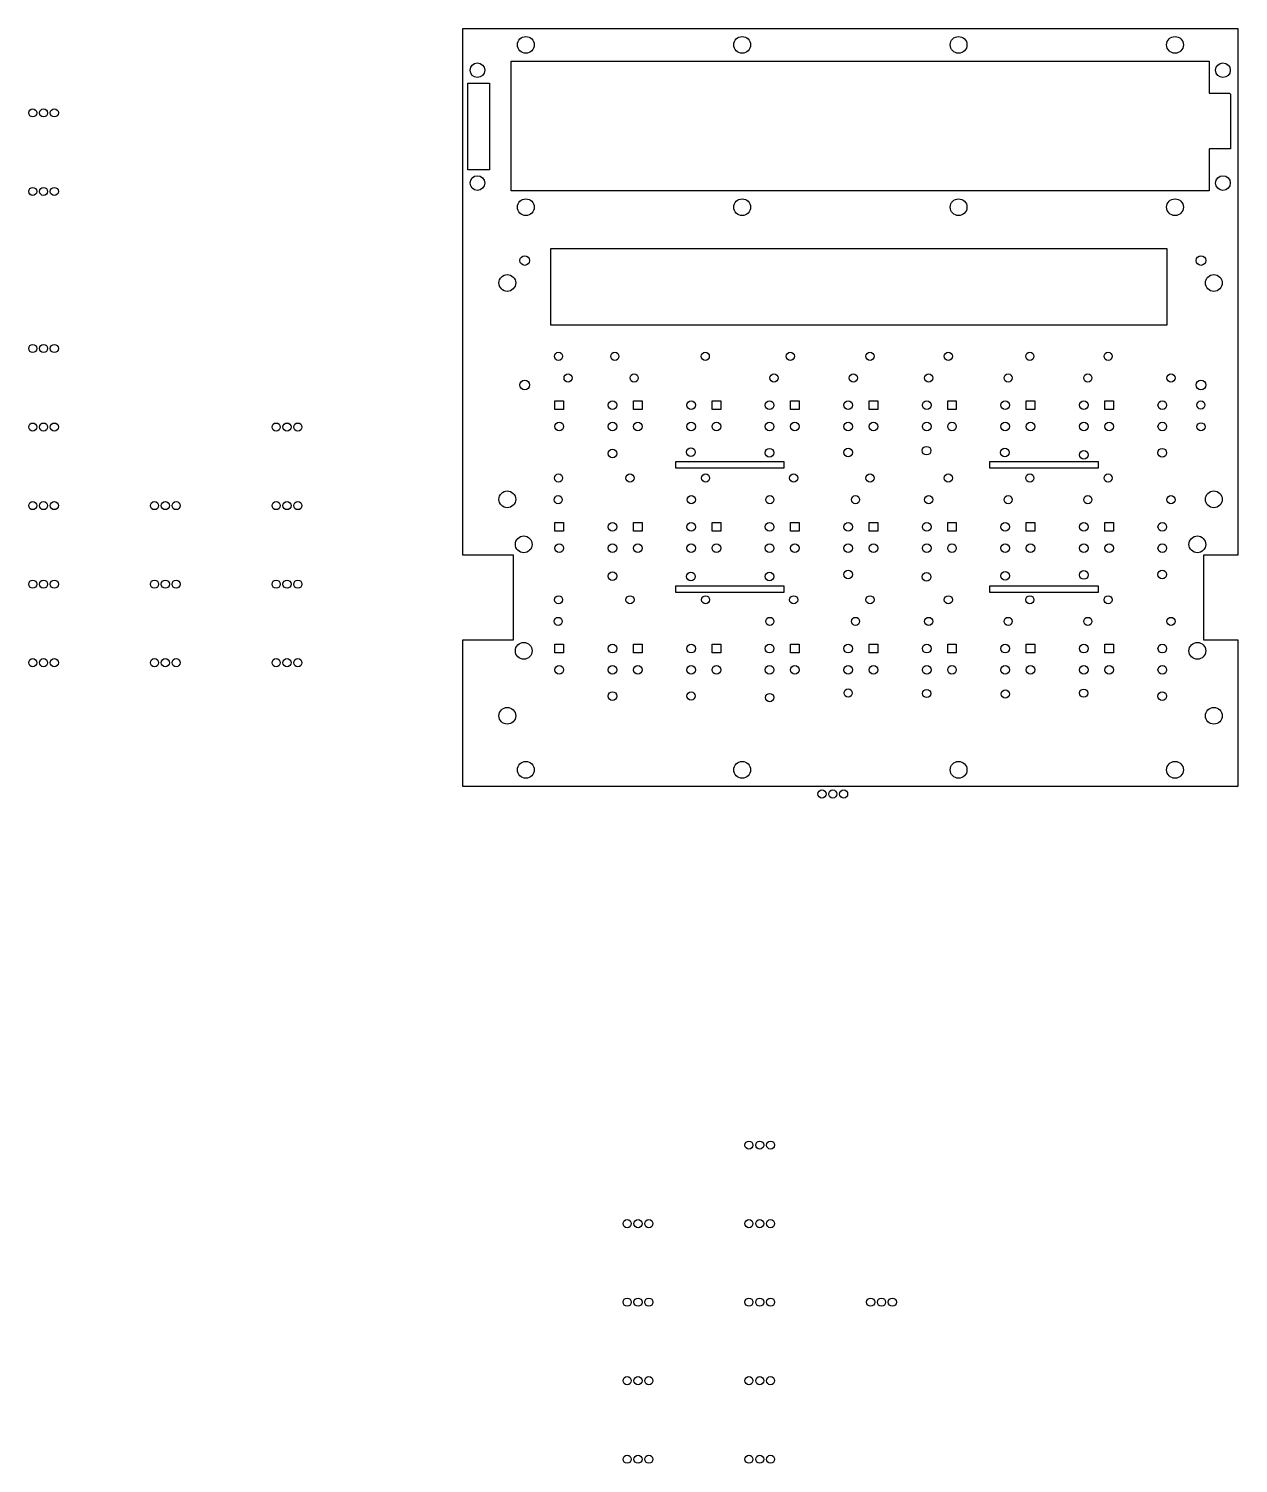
# Model space of a CAD drawing. Extents: x -4 to 7.2, y -6.3 to 7.
import ezdxf

# ---------------------------------------------------------------- set-up
doc = ezdxf.new("R2010")
doc.units = 0
for name, color, linetype in [('BOARD_GEOMETRY_OUTLINE', 1, 'CONTINUOUS'), ('PIN_BOTTOM', 2, 'CONTINUOUS'), ('VIA_CLASS_BOTTOM', 3, 'CONTINUOUS')]:
    doc.layers.add(name, color=color, linetype=linetype)

msp = doc.modelspace()

# ---------------------------------------------------------------- linework, layer by layer
at = {"layer": 'BOARD_GEOMETRY_OUTLINE'}
for points in [[(0, 0), (7.17, 0), (7.17, 1.3483), (6.8499, 1.3483), (6.8499, 2.1357), (7.17, 2.1357), (7.17, 7), (0, 7), (0, 2.1357), (0.4673, 2.1357), (0.4673, 1.3483), (0, 1.3483)], [(0.5, 6.7), (6.9, 6.7), (6.9, 6.404), (7.09, 6.404), (7.098, 6.396), (7.098, 5.89), (6.904, 5.89), (6.9, 5.886), (6.9, 5.5), (0.5, 5.5), (0.45, 5.5), (0.45, 6.7)], [(0.05, 5.695), (0.05, 6.495), (0.25, 6.495), (0.25, 5.695)], [(0.8165, 4.259), (0.8165, 4.9677), (6.5079, 4.9677), (6.5079, 4.259)], [(1.971, 2.938), (1.971, 3.0005), (2.971, 3.0005), (2.971, 2.938)], [(4.874544, 2.938), (4.874544, 3.0005), (5.874544, 3.0005), (5.874544, 2.938)], [(1.971, 1.788), (1.971, 1.8505), (2.971, 1.8505), (2.971, 1.788)], [(4.874544, 1.788), (4.874544, 1.8505), (5.874544, 1.8505), (5.874544, 1.788)]]:
    msp.add_lwpolyline(points, close=True, dxfattribs=at)
at = {"layer": 'PIN_BOTTOM'}
for points in [[(0.854437, 3.480425), (0.854437, 3.560425), (0.934437, 3.560425), (0.934437, 3.480425)], [(1.580323, 3.480425), (1.580323, 3.560425), (1.660323, 3.560425), (1.660323, 3.480425)], [(2.306209, 3.480425), (2.306209, 3.560425), (2.386209, 3.560425), (2.386209, 3.480425)], [(3.032095, 3.480425), (3.032095, 3.560425), (3.112095, 3.560425), (3.112095, 3.480425)], [(3.757981, 3.480425), (3.757981, 3.560425), (3.837981, 3.560425), (3.837981, 3.480425)], [(4.483867, 3.480425), (4.483867, 3.560425), (4.563867, 3.560425), (4.563867, 3.480425)], [(5.209753, 3.480425), (5.209753, 3.560425), (5.289753, 3.560425), (5.289753, 3.480425)], [(5.935639, 3.480425), (5.935639, 3.560425), (6.015639, 3.560425), (6.015639, 3.480425)], [(0.854437, 2.355425), (0.854437, 2.435425), (0.934437, 2.435425), (0.934437, 2.355425)], [(1.580323, 2.355425), (1.580323, 2.435425), (1.660323, 2.435425), (1.660323, 2.355425)], [(2.306209, 2.355425), (2.306209, 2.435425), (2.386209, 2.435425), (2.386209, 2.355425)], [(3.032095, 2.355425), (3.032095, 2.435425), (3.112095, 2.435425), (3.112095, 2.355425)], [(3.757981, 2.355425), (3.757981, 2.435425), (3.837981, 2.435425), (3.837981, 2.355425)], [(4.483867, 2.355425), (4.483867, 2.435425), (4.563867, 2.435425), (4.563867, 2.355425)], [(5.209753, 2.355425), (5.209753, 2.435425), (5.289753, 2.435425), (5.289753, 2.355425)], [(5.935639, 2.355425), (5.935639, 2.435425), (6.015639, 2.435425), (6.015639, 2.355425)], [(0.854437, 1.230425), (0.854437, 1.310425), (0.934437, 1.310425), (0.934437, 1.230425)], [(1.580323, 1.230425), (1.580323, 1.310425), (1.660323, 1.310425), (1.660323, 1.230425)], [(2.306209, 1.230425), (2.306209, 1.310425), (2.386209, 1.310425), (2.386209, 1.230425)], [(3.032095, 1.230425), (3.032095, 1.310425), (3.112095, 1.310425), (3.112095, 1.230425)], [(3.757981, 1.230425), (3.757981, 1.310425), (3.837981, 1.310425), (3.837981, 1.230425)], [(4.483867, 1.230425), (4.483867, 1.310425), (4.563867, 1.310425), (4.563867, 1.230425)], [(5.209753, 1.230425), (5.209753, 1.310425), (5.289753, 1.310425), (5.289753, 1.230425)], [(5.935639, 1.230425), (5.935639, 1.310425), (6.015639, 1.310425), (6.015639, 1.230425)]]:
    msp.add_lwpolyline(points, close=True, dxfattribs=at)
for centre, radius in [((-3.972, 6.221702), 0.0375), ((-3.872, 6.221702), 0.0375), ((-3.772, 6.221702), 0.0375), ((-3.972, 5.495816), 0.0375), ((-3.872, 5.495816), 0.0375), ((-3.772, 5.495816), 0.0375), ((-3.972, 4.044044), 0.0375), ((-3.872, 4.044044), 0.0375), ((-3.772, 4.044044), 0.0375), ((1.386563, 3.520425), 0.04), ((2.112449, 3.520425), 0.04), ((2.838335, 3.520425), 0.04), ((3.564221, 3.520425), 0.04), ((4.290107, 3.520425), 0.04), ((5.015993, 3.520425), 0.04), ((5.741879, 3.520425), 0.04), ((6.467765, 3.520425), 0.04), ((-3.972, 3.318158), 0.0375), ((-3.872, 3.318158), 0.0375), ((-3.772, 3.318158), 0.0375), ((-1.722, 3.318158), 0.0375), ((-1.622, 3.318158), 0.0375), ((-1.522, 3.318158), 0.0375), ((0.894437, 3.323575), 0.04), ((1.386563, 3.323575), 0.04), ((1.620323, 3.323575), 0.04), ((2.112449, 3.323575), 0.04), ((2.346209, 3.323575), 0.04), ((2.838335, 3.323575), 0.04), ((3.072095, 3.323575), 0.04), ((3.564221, 3.323575), 0.04), ((3.797981, 3.323575), 0.04), ((4.290107, 3.323575), 0.04), ((4.523867, 3.323575), 0.04), ((5.015993, 3.323575), 0.04), ((5.249753, 3.323575), 0.04), ((5.741879, 3.323575), 0.04), ((5.975639, 3.323575), 0.04), ((6.467765, 3.323575), 0.04), ((-3.972, 2.592272), 0.0375), ((-3.872, 2.592272), 0.0375), ((-3.772, 2.592272), 0.0375), ((-2.847, 2.592272), 0.0375), ((-2.747, 2.592272), 0.0375), ((-2.647, 2.592272), 0.0375), ((-1.722, 2.592272), 0.0375), ((-1.622, 2.592272), 0.0375), ((-1.522, 2.592272), 0.0375), ((1.386563, 2.395425), 0.04), ((2.112449, 2.395425), 0.04), ((2.838335, 2.395425), 0.04), ((3.564221, 2.395425), 0.04), ((4.290107, 2.395425), 0.04), ((5.015993, 2.395425), 0.04), ((5.741879, 2.395425), 0.04), ((6.467765, 2.395425), 0.04), ((0.894437, 2.198575), 0.04), ((1.386563, 2.198575), 0.04), ((1.620323, 2.198575), 0.04), ((2.112449, 2.198575), 0.04), ((2.346209, 2.198575), 0.04), ((2.838335, 2.198575), 0.04), ((3.072095, 2.198575), 0.04), ((3.564221, 2.198575), 0.04), ((3.797981, 2.198575), 0.04), ((4.290107, 2.198575), 0.04), ((4.523867, 2.198575), 0.04), ((5.015993, 2.198575), 0.04), ((5.249753, 2.198575), 0.04), ((5.741879, 2.198575), 0.04), ((5.975639, 2.198575), 0.04), ((6.467765, 2.198575), 0.04), ((-3.972, 1.866386), 0.0375), ((-3.872, 1.866386), 0.0375), ((-3.772, 1.866386), 0.0375), ((-2.847, 1.866386), 0.0375), ((-2.747, 1.866386), 0.0375), ((-2.647, 1.866386), 0.0375), ((-1.722, 1.866386), 0.0375), ((-1.622, 1.866386), 0.0375), ((-1.522, 1.866386), 0.0375), ((1.386563, 1.270425), 0.04), ((2.112449, 1.270425), 0.04), ((2.838335, 1.270425), 0.04), ((3.564221, 1.270425), 0.04), ((4.290107, 1.270425), 0.04), ((5.015993, 1.270425), 0.04), ((5.741879, 1.270425), 0.04), ((6.467765, 1.270425), 0.04), ((-3.972, 1.1405), 0.0375), ((-3.872, 1.1405), 0.0375), ((-3.772, 1.1405), 0.0375), ((-2.847, 1.1405), 0.0375), ((-2.747, 1.1405), 0.0375), ((-2.647, 1.1405), 0.0375), ((-1.722, 1.1405), 0.0375), ((-1.622, 1.1405), 0.0375), ((-1.522, 1.1405), 0.0375), ((0.894437, 1.073575), 0.04), ((1.386563, 1.073575), 0.04), ((1.620323, 1.073575), 0.04), ((2.112449, 1.073575), 0.04), ((2.346209, 1.073575), 0.04), ((2.838335, 1.073575), 0.04), ((3.072095, 1.073575), 0.04), ((3.564221, 1.073575), 0.04), ((3.797981, 1.073575), 0.04), ((4.290107, 1.073575), 0.04), ((4.523867, 1.073575), 0.04), ((5.015993, 1.073575), 0.04), ((5.249753, 1.073575), 0.04), ((5.741879, 1.073575), 0.04), ((5.975639, 1.073575), 0.04), ((6.467765, 1.073575), 0.04), ((3.322, -0.0736), 0.0375), ((3.422, -0.0736), 0.0375), ((3.522, -0.0736), 0.0375), ((2.647, -3.318158), 0.0375), ((2.747, -3.318158), 0.0375), ((2.847, -3.318158), 0.0375), ((1.522, -4.044044), 0.0375), ((1.622, -4.044044), 0.0375), ((1.722, -4.044044), 0.0375), ((2.647, -4.044044), 0.0375), ((2.747, -4.044044), 0.0375), ((2.847, -4.044044), 0.0375), ((1.522, -4.769929), 0.0375), ((1.622, -4.769929), 0.0375), ((1.722, -4.769929), 0.0375), ((2.647, -4.76993), 0.0375), ((2.747, -4.76993), 0.0375), ((2.847, -4.76993), 0.0375), ((3.772, -4.76993), 0.0375), ((3.872, -4.76993), 0.0375), ((3.972, -4.76993), 0.0375), ((1.522, -5.495815), 0.0375), ((1.622, -5.495815), 0.0375), ((1.722, -5.495815), 0.0375), ((2.647, -5.495816), 0.0375), ((2.747, -5.495816), 0.0375), ((2.847, -5.495816), 0.0375), ((1.522, -6.221701), 0.0375), ((1.622, -6.221701), 0.0375), ((1.722, -6.221701), 0.0375), ((2.647, -6.221702), 0.0375), ((2.747, -6.221702), 0.0375), ((2.847, -6.221702), 0.0375)]:
    msp.add_circle(centre, radius, dxfattribs=at)
at = {"layer": 'VIA_CLASS_BOTTOM'}
for centre, radius in [((0.585, 6.85), 0.0775), ((2.585, 6.85), 0.0775), ((4.585, 6.85), 0.0775), ((6.585, 6.85), 0.0775), ((0.1378, 6.6166), 0.0675), ((7.0281, 6.6166), 0.0675), ((0.1378, 5.5733), 0.0675), ((7.0281, 5.5733), 0.0675), ((0.585, 5.35), 0.0775), ((2.585, 5.35), 0.0775), ((4.585, 5.35), 0.0775), ((6.585, 5.35), 0.0775), ((0.5751, 4.8573), 0.0445), ((6.8251, 4.8573), 0.0445), ((0.4138, 4.65), 0.0775), ((6.9438, 4.65), 0.0775), ((0.8875, 3.972), 0.0375), ((1.4075, 3.972), 0.0375), ((2.2435, 3.972), 0.0375), ((3.0295, 3.972), 0.0375), ((3.7665, 3.972), 0.0375), ((4.4905, 3.972), 0.0375), ((5.2435, 3.972), 0.0375), ((5.9665, 3.972), 0.0375), ((0.5751, 3.7073), 0.0445), ((0.9755, 3.772), 0.0375), ((1.5865, 3.772), 0.0375), ((2.8785, 3.772), 0.0375), ((3.6125, 3.772), 0.0375), ((4.3085, 3.772), 0.0375), ((5.0425, 3.772), 0.0375), ((5.7795, 3.772), 0.0375), ((6.5475, 3.772), 0.0375), ((6.8251, 3.7073), 0.0445), ((6.824, 3.522), 0.0375), ((6.825, 3.321), 0.0375), ((1.3855, 3.073), 0.04), ((2.1115, 3.087), 0.04), ((2.8375, 3.081), 0.04), ((3.5635, 3.084), 0.04), ((4.2895, 3.1), 0.04), ((5.0125, 3.084), 0.04), ((5.7415, 3.062), 0.04), ((6.4675, 3.081), 0.04), ((0.8875, 2.847), 0.0375), ((1.5475, 2.847), 0.0375), ((2.2465, 2.847), 0.0375), ((3.0605, 2.847), 0.0375), ((3.7665, 2.847), 0.0375), ((4.4905, 2.847), 0.0375), ((5.2435, 2.847), 0.0375), ((5.9665, 2.847), 0.0375), ((0.4138, 2.65), 0.0775), ((0.8845, 2.647), 0.0375), ((2.1145, 2.647), 0.0375), ((2.8405, 2.647), 0.0375), ((3.6325, 2.647), 0.0375), ((4.3085, 2.647), 0.0375), ((5.0425, 2.647), 0.0375), ((5.7795, 2.647), 0.0375), ((6.5475, 2.647), 0.0375), ((6.9438, 2.65), 0.0775), ((0.5657, 2.234), 0.0775), ((6.7916, 2.234), 0.0775), ((3.5635, 1.956), 0.04), ((5.7415, 1.951), 0.04), ((6.4675, 1.956), 0.04), ((1.3855, 1.94), 0.04), ((2.1115, 1.937), 0.04), ((2.8375, 1.937), 0.04), ((4.2895, 1.934), 0.04), ((5.0155, 1.943), 0.04), ((0.8875, 1.722), 0.0375), ((1.5475, 1.722), 0.0375), ((2.2465, 1.722), 0.0375), ((3.0605, 1.722), 0.0375), ((3.7665, 1.722), 0.0375), ((4.4905, 1.722), 0.0375), ((5.2435, 1.722), 0.0375), ((5.9665, 1.722), 0.0375), ((0.8845, 1.522), 0.0375), ((2.8405, 1.522), 0.0375), ((3.6325, 1.522), 0.0375), ((4.3085, 1.522), 0.0375), ((5.0425, 1.522), 0.0375), ((5.7795, 1.522), 0.0375), ((6.5475, 1.522), 0.0375), ((0.5657, 1.25), 0.0775), ((6.7916, 1.25), 0.0775), ((1.386563, 0.832), 0.04), ((2.1125, 0.833), 0.038), ((2.8385, 0.818), 0.038), ((3.5645, 0.86), 0.038), ((4.2905, 0.856), 0.038), ((5.0165, 0.851), 0.038), ((5.7415, 0.859), 0.038), ((6.4675, 0.831), 0.04), ((0.4138, 0.65), 0.0775), ((6.9438, 0.65), 0.0775), ((0.585, 0.15), 0.0775), ((2.585, 0.15), 0.0775), ((4.585, 0.15), 0.0775), ((6.585, 0.15), 0.0775)]:
    msp.add_circle(centre, radius, dxfattribs=at)

doc.saveas('drawing.dxf')
